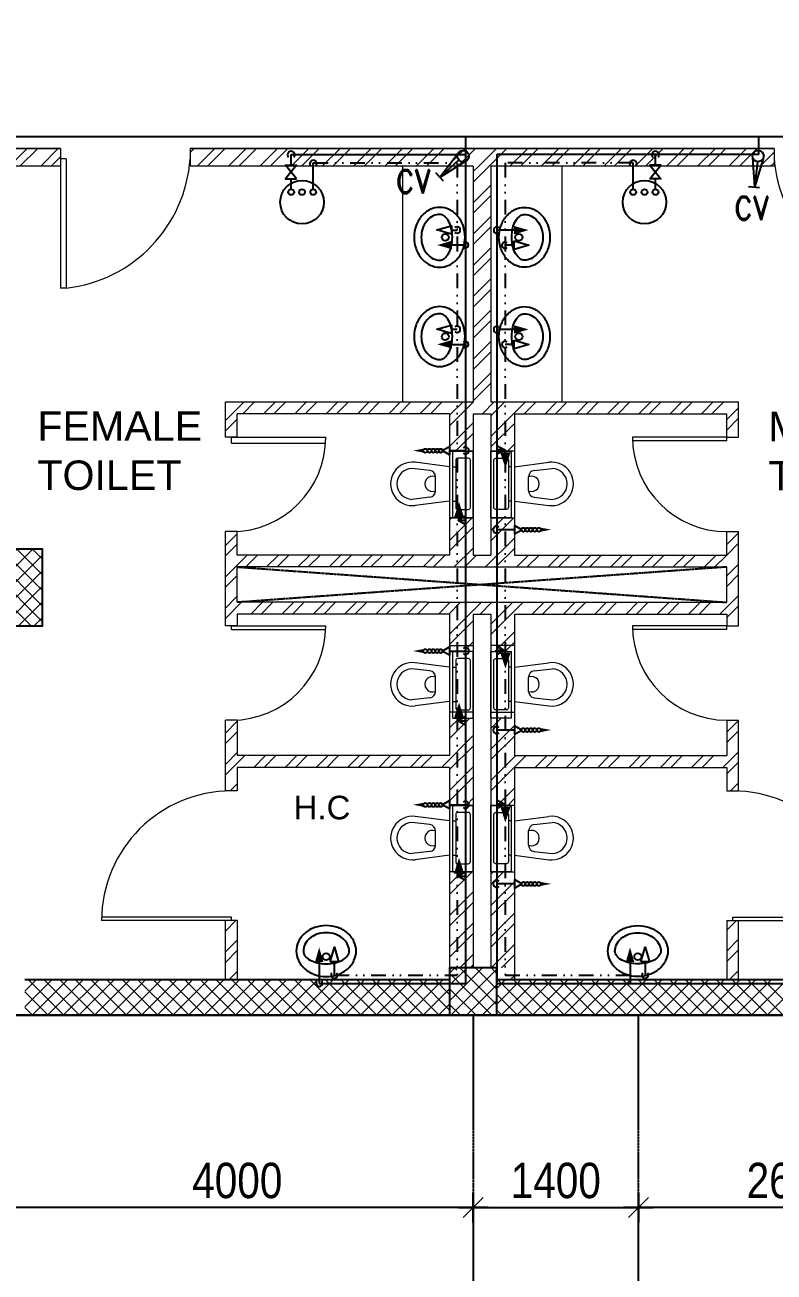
# Model space of a CAD drawing. Header units: inches. Extents: x 1217570 to 1371286, y 326920 to 480291.
# Drawn here: x 1284516 to 1290866, y 337379 to 347957 of the extents above; entities that cross this region are included whole.
import ezdxf

# ---------------------------------------------------------------- set-up
doc = ezdxf.new("R2010")
doc.units = ezdxf.units.IN
doc.header["$MEASUREMENT"] = 0
for name, pattern in [('CENTER', [50.8, 31.75, -6.35, 6.35, -6.35]), ('DIVIDE2', [0.625, 0.25, -0.125, 0, -0.125, 0, -0.125]), ('DOT2', [3.175, 0, -3.175]), ('HIDDEN', [9.525, 6.35, -3.175])]:
    doc.linetypes.add(name, pattern=pattern)
for name, color, linetype, lineweight in [('A-BLOCK', 43, 'Continuous', 13), ('A-CORD.PLUMB', 44, 'Continuous', 13), ('A-DOOR', 10, 'Continuous', 15), ('A-HATCH CONCRETE', 254, 'Continuous', 5), ('wall hatch', 252, 'Continuous', 0)]:
    doc.layers.add(name, color=color, linetype=linetype, lineweight=lineweight)
for name, color, linetype in [('Axis', 9, 'CENTER'), ('dim-axis', 15, 'Continuous'), ('FFNEW', 252, 'Continuous'), ('P-G-EQU', 1, 'Continuous'), ('P-PIPE-CWS', 80, 'Continuous'), ('P-PIPE-EQP', 6, 'Continuous'), ('P-PIPE-HWS', 40, 'DIVIDE2'), ('P-TEXT', 181, 'Continuous'), ('S-COL', 210, 'Continuous'), ('S-WALL', 1, 'Continuous'), ('SHAFT', 7, 'Continuous'), ('TAXT', 3, 'Continuous'), ('TEXT', 181, 'Continuous')]:
    doc.layers.add(name, color=color, linetype=linetype)
doc.styles.add('ARIAL', font='ARIALN.TTF')
doc.styles.add('SS', font='romand.shx', dxfattribs={"width": 0.85, "height": 200})
doc.styles.add('style1', font='arial.ttf')
doc.dimstyles.new('DIM-100', dxfattribs={"dimscale": 150, "dimtxt": 2, "dimasz": 1, "dimexe": 0.75, "dimexo": 1, "dimgap": 0.5, "dimtad": 1, "dimdec": 0, "dimzin": 11, "dimdsep": 46, "dimtxsty": 'ARIAL', "dimblk": 'R', "dimcen": 2.5, "dimdle": 1, "dimclrd": 256, "dimclre": 256, "dimclrt": 256, "dimazin": 0, "dimtfac": 1, "dimtdec": 0, "dimtix": 1, "dimtmove": 2, "dimatfit": 3, "dimldrblk": 'R', "dimtolj": 1, "dimtzin": 3, "dimlwd": -1, "dimlwe": 13, "dimarcsym": 0})
pattern_1 = [(45, (1337614.36, 312749.91), (-132.58252, 132.58252), []), (45, (1337702.74, 312749.91), (-132.58252, 132.58252), [])]

# ---------------------------------------------------------------- blocks, each defined once
blk = doc.blocks.new('R')
for p, q in [((0, -1.05), (0, 1.05)), ((-1.05, 0), (1.05, 0))]:
    blk.add_line(p, q)
at = {"color": 4, "lineweight": 13}
blk.add_line((-0.707, -0.707), (0.707, 0.707), dxfattribs=at)
blk = doc.blocks.new('*D88')
at = {"layer": 'Defpoints', "color": 0, "transparency": 16777216}
for p in [(1429494, 561274), (1428094, 561167), (1429494, 560825)]:
    blk.add_point(p, dxfattribs=at)
at = {"layer": 'dim-axis', "color": 251, "linetype": 'DOT2', "lineweight": 13, "transparency": 16777216}
for p, q in [((1429494, 561124), (1429494, 560712)), ((1428094, 561017), (1428094, 560712))]:
    blk.add_line(p, q, dxfattribs=at)
at = {"layer": 'dim-axis', "color": 251, "transparency": 16777216}
blk.add_line((1428214, 560825), (1429374, 560825), dxfattribs=at)
at = {"layer": 'dim-axis', "color": 251, "transparency": 16777216, "xscale": 120, "yscale": 120, "zscale": 120, "rotation": 180}
blk.add_blockref('R', (1428094, 560825), dxfattribs=at)
at = {"layer": 'dim-axis', "color": 251, "transparency": 16777216, "xscale": 120, "yscale": 120, "zscale": 120}
blk.add_blockref('R', (1429494, 560825), dxfattribs=at)
at = {"layer": 'dim-axis', "color": 251, "transparency": 16777216, "insert": (1428794, 561053), "char_height": 300, "attachment_point": 5, "style": 'ARIAL'}
blk.add_mtext('\\A1;1400', dxfattribs=at)
blk = doc.blocks.new('*D117')
at = {"layer": 'Defpoints', "color": 0, "transparency": 16777216}
for p in [(1429494, 561773), (1432094, 561773), (1429494, 560825)]:
    blk.add_point(p, dxfattribs=at)
at = {"layer": 'dim-axis', "color": 251, "linetype": 'DOT2', "lineweight": 13, "transparency": 16777216}
for p, q in [((1429494, 561623), (1429494, 560712)), ((1432094, 561623), (1432094, 560712))]:
    blk.add_line(p, q, dxfattribs=at)
at = {"layer": 'dim-axis', "color": 251, "transparency": 16777216}
blk.add_line((1431974, 560825), (1429614, 560825), dxfattribs=at)
at = {"layer": 'dim-axis', "color": 251, "transparency": 16777216, "xscale": 120, "yscale": 120, "zscale": 120, "rotation": 180}
blk.add_blockref('R', (1429494, 560825), dxfattribs=at)
at = {"layer": 'dim-axis', "color": 251, "transparency": 16777216, "xscale": 120, "yscale": 120, "zscale": 120}
blk.add_blockref('R', (1432094, 560825), dxfattribs=at)
at = {"layer": 'dim-axis', "color": 251, "transparency": 16777216, "insert": (1430794, 561053), "char_height": 300, "attachment_point": 5, "style": 'ARIAL'}
blk.add_mtext('\\A1;2600', dxfattribs=at)
blk = doc.blocks.new('*D118')
at = {"layer": 'Defpoints', "color": 0, "transparency": 16777216}
for p in [(1424094, 561773), (1428094, 561773), (1424094, 560825)]:
    blk.add_point(p, dxfattribs=at)
at = {"layer": 'dim-axis', "color": 251, "linetype": 'DOT2', "lineweight": 13, "transparency": 16777216}
for p, q in [((1424094, 561623), (1424094, 560712)), ((1428094, 561623), (1428094, 560712))]:
    blk.add_line(p, q, dxfattribs=at)
at = {"layer": 'dim-axis', "color": 251, "transparency": 16777216}
blk.add_line((1427974, 560825), (1424214, 560825), dxfattribs=at)
at = {"layer": 'dim-axis', "color": 251, "transparency": 16777216, "xscale": 120, "yscale": 120, "zscale": 120, "rotation": 180}
blk.add_blockref('R', (1424094, 560825), dxfattribs=at)
at = {"layer": 'dim-axis', "color": 251, "transparency": 16777216, "xscale": 120, "yscale": 120, "zscale": 120}
blk.add_blockref('R', (1428094, 560825), dxfattribs=at)
at = {"layer": 'dim-axis', "color": 251, "transparency": 16777216, "insert": (1426094, 561053), "char_height": 300, "attachment_point": 5, "style": 'ARIAL'}
blk.add_mtext('\\A1;4000', dxfattribs=at)
blk = doc.blocks.new('SDGTFHHD')
at = {"layer": 'A-HATCH CONCRETE'}
h = blk.add_hatch(dxfattribs=at)
h.set_pattern_fill('ANSI37', color=254, scale=750)
h.set_pattern_definition([(45, (1337614.36, 312749.915), (-66.29126, 66.29126), []), (135, (1337614.36, 312749.915), (-66.29126, -66.29126), [])])
h.paths.add_polyline_path([(1350657.9, 725186.9), (1350657.9, 724536.9), (1351357.9, 724536.9), (1351357.9, 725186.9)])
h = blk.add_hatch(dxfattribs=at)
h.set_pattern_fill('ANSI37', color=254, scale=750)
h.set_pattern_definition([(45, (1337553.47, 312749.915), (-66.29126, 66.29126), []), (135, (1337553.47, 312749.915), (-66.29126, -66.29126), [])])
h.paths.add_polyline_path([(1354808, 721236.9), (1355208, 721236.9), (1355208, 721636.9), (1354808, 721636.9)])
at = {"layer": 'wall hatch', "ltscale": 500}
h = blk.add_hatch(dxfattribs=at)
h.set_pattern_fill('ANSI32', color=254, scale=500)
h.set_pattern_definition(pattern_1)
h.paths.add_polyline_path([(1351008, 728436.8), (1351507.9, 728436.8), (1351507.9, 728587.8), (1350972, 728586.8), (1350757.4, 728586.8), (1350757.4, 728436.8), (1350858, 728436.8), (1350858, 725186.9), (1351008, 725183)])
h = blk.add_hatch(dxfattribs=at)
h.set_pattern_fill('ANSI32', color=254, scale=500)
h.set_pattern_definition(pattern_1)
h.paths.add_polyline_path([(1357558, 728586.9), (1352607.9, 728586.9), (1352607.9, 728436.8), (1357558, 728436.8)])
h = blk.add_hatch(dxfattribs=at)
h.set_pattern_fill('ANSI32', color=254, scale=500)
h.set_pattern_definition(pattern_1)
h.paths.add_polyline_path([(1355158, 728436.8), (1355008, 728436.8), (1355008, 726436.9), (1355158, 726436.9)])
h = blk.add_hatch(dxfattribs=at)
h.set_pattern_fill('ANSI32', color=254, scale=500)
h.set_pattern_definition([(45, (1337675.36, 312799.91), (-132.58252, 132.58252), []), (45, (1337763.74, 312799.91), (-132.58252, 132.58252), [])])
h.paths.add_polyline_path([(1357258, 726436.9), (1356468.9, 726436.9), (1356468.9, 726336.9), (1357158, 726336.9), (1357158, 726136.9), (1357258, 726136.9)])
h.paths.add_polyline_path([(1357258, 725336.9), (1357158, 725336.9), (1357158, 725136.9), (1356468.9, 725136.9), (1356468.9, 725036.9), (1357158, 725036.9), (1357158, 724736.9), (1356468.9, 724736.9), (1356468.9, 724636.9), (1357158, 724636.9), (1357158, 724536.9), (1357258, 724536.9)])
h.paths.add_polyline_path([(1357258, 722036.9), (1357208, 722036.9), (1357158, 722036.9), (1357158, 721536.9), (1357258, 721536.9)])
h.paths.add_polyline_path([(1353008, 722036.9), (1352908, 722036.9), (1352908, 721536.9), (1353008, 721536.9)])
h.paths.add_polyline_path([(1355008, 724436.9), (1355008, 724319.5), (1354808, 724319.5), (1354808, 724436.9)])
h.paths.add_polyline_path([(1355008, 723015), (1355008, 724319.5), (1355008, 723754.4), (1354808, 723754.4), (1354808, 723436.9), (1353008, 723436.9), (1353008, 723736.9), (1352908, 723736.9), (1352908, 723136.9), (1353008, 723136.9), (1353008, 723336.9), (1354808, 723336.9), (1354808, 723015)])
h.paths.add_polyline_path([(1355008, 721636.9), (1355008, 723015), (1355008, 722449.9), (1354808, 722449.9), (1354808, 721636.9)])
h.paths.add_polyline_path([(1355158, 723015), (1355158, 721636.9), (1355268.9, 721636.9), (1355268.9, 721536.9), (1355358, 721536.9), (1355358, 722449.9), (1355158, 722449.9)])
h.paths.add_polyline_path([(1355158, 724319.5), (1355158, 723015), (1355358, 723015), (1355358, 723336.9), (1357158, 723336.9), (1357158, 723136.9), (1357258, 723136.9), (1357258, 723736.9), (1357158, 723736.9), (1357158, 723436.9), (1355358, 723436.9), (1355358, 723754.4), (1355158, 723754.4)])
h.paths.add_polyline_path([(1355158, 724436.9), (1355158, 724319.5), (1355358, 724319.5), (1355358, 724436.9)])
h.paths.add_polyline_path([(1355158, 724636.9), (1355158, 724436.9), (1355358, 724436.9), (1355358, 724636.9), (1356468.9, 724636.9), (1356468.9, 724736.9), (1355068.9, 724736.9), (1355068.9, 724636.9)])
h.paths.add_polyline_path([(1355158, 726336.9), (1355158, 726019.5), (1355358, 726019.5), (1355358, 726336.9), (1356468.9, 726336.9), (1356468.9, 726436.9), (1355068.9, 726436.9), (1355068.9, 726336.9)])
h.paths.add_polyline_path([(1355158, 725454.4), (1355158, 725136.9), (1355068.9, 725136.9), (1355068.9, 725036.9), (1356468.9, 725036.9), (1356468.9, 725136.9), (1355358, 725136.9), (1355358, 725454.4), (1355158, 725454.4)])
h.paths.add_polyline_path([(1355008, 726019.5), (1355008, 726336.9), (1355068.9, 726336.9), (1355068.9, 726436.9), (1352908, 726436.9), (1352908, 726136.9), (1353008, 726136.9), (1353008, 726336.9), (1354808, 726336.9), (1354808, 726019.5)])
h.paths.add_polyline_path([(1355008, 725136.9), (1355008, 725454.4), (1354808, 725454.4), (1354808, 725136.9), (1353008, 725136.9), (1353008, 725336.9), (1352908, 725336.9), (1352908, 724536.9), (1353008, 724536.9), (1353008, 724636.9), (1354808, 724636.9), (1354808, 724436.9), (1355008, 724436.9), (1355008, 724636.9), (1355068.9, 724636.9), (1355068.9, 724736.9), (1353008, 724736.9), (1353008, 725036.9), (1355068.9, 725036.9), (1355068.9, 725136.9)])
for points in [[(1354723.4, 727579.1, 0.113803), (1354804.2, 727597.8, 0.1035709), (1354876.1, 727653.5, 0.0917687), (1354922.5, 727734.1, 0.0848712), (1354939.4, 727833.1, 0.0848712), (1354922.5, 727932.1, 0.0917687), (1354876.1, 728012.7, 0.1035709), (1354804.2, 728068.5, 0.113803), (1354723.4, 728087.1, 0.113803), (1354642.5, 728068.5, 0.1035709), (1354570.6, 728012.7, 0.0917687), (1354524.3, 727932.1, 0.0848712), (1354507.4, 727833.1, 0.0848712), (1354524.3, 727734.1, 0.0917687), (1354570.6, 727653.5, 0.1035709), (1354642.5, 727597.8, 0.113803)], [(1355442.6, 727579.1, -0.113803), (1355361.7, 727597.8, -0.1035709), (1355289.9, 727653.5, -0.0917687), (1355243.5, 727734.1, -0.0848712), (1355226.6, 727833.1, -0.0848712), (1355243.5, 727932.1, -0.0917687), (1355289.9, 728012.7, -0.1035709), (1355361.7, 728068.5, -0.113803), (1355442.6, 728087.1, -0.113803), (1355523.5, 728068.5, -0.1035709), (1355595.3, 728012.7, -0.0917687), (1355641.7, 727932.1, -0.0848712), (1355658.6, 727833.1, -0.0848712), (1355641.7, 727734.1, -0.0917687), (1355595.3, 727653.5, -0.1035709), (1355523.5, 727597.8, -0.113803)], [(1354723.4, 726736.9, 0.113803), (1354804.2, 726755.6, 0.1035709), (1354876.1, 726811.3, 0.0917687), (1354922.5, 726891.9, 0.0848712), (1354939.4, 726990.9, 0.0848712), (1354922.5, 727089.9, 0.0917687), (1354876.1, 727170.5, 0.1035709), (1354804.2, 727226.3, 0.113803), (1354723.4, 727244.9, 0.113803), (1354642.5, 727226.3, 0.1035709), (1354570.6, 727170.5, 0.0917687), (1354524.3, 727089.9, 0.0848712), (1354507.4, 726990.9, 0.0848712), (1354524.3, 726891.9, 0.0917687), (1354570.6, 726811.3, 0.1035709), (1354642.5, 726755.6, 0.113803)], [(1355442.6, 726736.9, -0.113803), (1355361.7, 726755.6, -0.1035709), (1355289.9, 726811.3, -0.0917687), (1355243.5, 726891.9, -0.0848712), (1355226.6, 726990.9, -0.0848712), (1355243.5, 727089.9, -0.0917687), (1355289.9, 727170.5, -0.1035709), (1355361.7, 727226.3, -0.113803), (1355442.6, 727244.9, -0.113803), (1355523.5, 727226.3, -0.1035709), (1355595.3, 727170.5, -0.0917687), (1355641.7, 727089.9, -0.0848712), (1355658.6, 726990.9, -0.0848712), (1355641.7, 726891.9, -0.0917687), (1355595.3, 726811.3, -0.1035709), (1355523.5, 726755.6, -0.113803)], [(1353508, 721778.9, 0.113803), (1353526.6, 721698.1, 0.1035709), (1353582.4, 721626.2, 0.0917687), (1353663, 721579.9, 0.0848712), (1353762, 721562.9, 0.0848712), (1353861, 721579.9, 0.0917687), (1353941.6, 721626.2, 0.1035709), (1353997.3, 721698.1, 0.113803), (1354016, 721778.9, 0.113803), (1353997.3, 721859.8, 0.1035709), (1353941.6, 721931.7, 0.0917687), (1353861, 721978, 0.0848712), (1353762, 721994.9, 0.0848712), (1353663, 721978, 0.0917687), (1353582.4, 721931.7, 0.1035709), (1353526.6, 721859.8, 0.113803)], [(1356658, 721778.9, -0.113803), (1356639.3, 721698.1, -0.1035709), (1356583.6, 721626.2, -0.0917687), (1356503, 721579.9, -0.0848712), (1356404, 721562.9, -0.0848712), (1356305, 721579.9, -0.0917687), (1356224.4, 721626.2, -0.1035709), (1356168.6, 721698.1, -0.113803), (1356150, 721778.9, -0.113803), (1356168.6, 721859.8, -0.1035709), (1356224.4, 721931.7, -0.0917687), (1356305, 721978, -0.0848712), (1356404, 721994.9, -0.0848712), (1356503, 721978, -0.0917687), (1356583.6, 721931.7, -0.1035709), (1356639.3, 721859.8, -0.113803)]]:
    blk.add_lwpolyline(points, format="xyb", close=True)
for points in [[(1354723.4, 728027.1, 0.113803), (1354668.8, 728014.5, 0.1035709), (1354616.3, 727973.9, 0.0917687), (1354580.9, 727912.2, 0.0848712), (1354567.4, 727833.1, 0.0848712), (1354580.9, 727754.1, 0.0917687), (1354616.3, 727692.4, 0.1035709), (1354668.8, 727651.7, 0.113803), (1354723.4, 727639.1, 0.113803)], [(1354723.4, 727639.1, 0.161298), (1354760.8, 727651.5, 0.1061815), (1354799.7, 727696, 0.0704517), (1354822.5, 727755.1, 0.0567186), (1354831.4, 727833.1, 0.0567186), (1354822.5, 727911.2, 0.0704517), (1354799.7, 727970.3, 0.1061815), (1354760.8, 728014.7, 0.161298), (1354723.4, 728027.1, 0.161298)], [(1355442.6, 727639.1, -0.161298), (1355405.2, 727651.5, -0.1061815), (1355366.2, 727696, -0.0704517), (1355343.5, 727755.1, -0.0567186), (1355334.6, 727833.1, -0.0567186), (1355343.5, 727911.2, -0.0704517), (1355366.2, 727970.3, -0.1061815), (1355405.2, 728014.7, -0.161298), (1355442.6, 728027.1, -0.161298)], [(1355442.6, 728027.1, -0.113803), (1355497.2, 728014.5, -0.1035709), (1355549.6, 727973.9, -0.0917687), (1355585.1, 727912.2, -0.0848712), (1355598.6, 727833.1, -0.0848712), (1355585.1, 727754.1, -0.0917687), (1355549.6, 727692.4, -0.1035709), (1355497.2, 727651.7, -0.113803), (1355442.6, 727639.1, -0.113803)], [(1354723.4, 727184.9, 0.113803), (1354668.8, 727172.3, 0.1035709), (1354616.3, 727131.7, 0.0917687), (1354580.9, 727070, 0.0848712), (1354567.4, 726990.9, 0.0848712), (1354580.9, 726911.9, 0.0917687), (1354616.3, 726850.2, 0.1035709), (1354668.8, 726809.5, 0.113803), (1354723.4, 726796.9, 0.113803)], [(1354723.4, 726796.9, 0.161298), (1354760.8, 726809.3, 0.1061815), (1354799.7, 726853.8, 0.0704517), (1354822.5, 726912.9, 0.0567186), (1354831.4, 726990.9, 0.0567186), (1354822.5, 727069, 0.0704517), (1354799.7, 727128.1, 0.1061815), (1354760.8, 727172.5, 0.161298), (1354723.4, 727184.9, 0.161298)], [(1355442.6, 726796.9, -0.161298), (1355405.2, 726809.3, -0.1061815), (1355366.2, 726853.8, -0.0704517), (1355343.5, 726912.9, -0.0567186), (1355334.6, 726990.9, -0.0567186), (1355343.5, 727069, -0.0704517), (1355366.2, 727128.1, -0.1061815), (1355405.2, 727172.5, -0.161298), (1355442.6, 727184.9, -0.161298)], [(1355442.6, 727184.9, -0.113803), (1355497.2, 727172.3, -0.1035709), (1355549.6, 727131.7, -0.0917687), (1355585.1, 727070, -0.0848712), (1355598.6, 726990.9, -0.0848712), (1355585.1, 726911.9, -0.0917687), (1355549.6, 726850.2, -0.1035709), (1355497.2, 726809.5, -0.113803), (1355442.6, 726796.9, -0.113803)], [(1353956, 721778.9, 0.113803), (1353943.4, 721833.5, 0.1035709), (1353902.7, 721886, 0.0917687), (1353841, 721921.4, 0.0848712), (1353762, 721934.9, 0.0848712), (1353682.9, 721921.4, 0.0917687), (1353621.3, 721886, 0.1035709), (1353580.6, 721833.5, 0.113803), (1353568, 721778.9, 0.113803)], [(1356210, 721778.9, -0.113803), (1356222.6, 721833.5, -0.1035709), (1356263.3, 721886, -0.0917687), (1356324.9, 721921.4, -0.0848712), (1356404, 721934.9, -0.0848712), (1356483, 721921.4, -0.0917687), (1356544.7, 721886, -0.1035709), (1356585.4, 721833.5, -0.113803), (1356598, 721778.9, -0.113803)], [(1353568, 721778.9, 0.161298), (1353580.4, 721741.5, 0.1061815), (1353624.8, 721702.6, 0.0704517), (1353683.9, 721679.8, 0.0567186), (1353762, 721670.9, 0.0567186), (1353840, 721679.8, 0.0704517), (1353899.2, 721702.6, 0.1061815), (1353943.6, 721741.5, 0.161298), (1353956, 721778.9, 0.161298)], [(1356598, 721778.9, -0.161298), (1356585.6, 721741.5, -0.1061815), (1356541.2, 721702.6, -0.0704517), (1356482, 721679.8, -0.0567186), (1356404, 721670.9, -0.0567186), (1356325.9, 721679.8, -0.0704517), (1356266.8, 721702.6, -0.1061815), (1356222.4, 721741.5, -0.161298), (1356210, 721778.9, -0.161298)]]:
    blk.add_lwpolyline(points, format="xyb")
for centre in [(1354771.1, 727833.1), (1355394.9, 727833.1), (1354771.1, 726990.9), (1355394.9, 726990.9), (1353762, 721731.2), (1356404, 721731.2)]:
    blk.add_circle(centre, 30)
at = {"layer": 'A-BLOCK', "color": 254, "ltscale": 100}
for p, q in [((1350757.4, 728586.8), (1351507.9, 728586.8)), ((1351507.9, 728586.8), (1350972, 728586.8)), ((1351507.9, 728586.8), (1351507.9, 728436.8)), ((1357558, 728586.8), (1352607.9, 728586.8)), ((1352607.9, 728586.8), (1352607.9, 728436.8)), ((1352607.9, 728586.8), (1357558, 728586.8)), ((1357558, 728586.8), (1357558, 728436.8)), ((1351507.9, 728436.8), (1351008, 728436.8)), ((1355008, 728436.8), (1352607.9, 728436.8)), ((1355008, 728436.8), (1355008, 726436.9)), ((1355158, 728436.8), (1355158, 726436.9)), ((1357558, 728436.8), (1355158, 728436.8)), ((1352908, 726136.9), (1352908, 726436.9)), ((1352908, 726436.9), (1355008, 726436.9)), ((1355158, 726436.9), (1357258, 726436.9)), ((1357258, 726136.9), (1357258, 726436.9)), ((1354808, 726336.9), (1353008, 726336.9)), ((1353008, 726136.9), (1353008, 726336.9)), ((1354808, 726336.9), (1354808, 725136.9)), ((1355008, 726336.9), (1355008, 725136.9)), ((1355008, 726336.9), (1355158, 726336.9)), ((1355158, 726336.9), (1355158, 725136.9)), ((1355358, 726336.9), (1355358, 725136.9)), ((1355358, 726336.9), (1357158, 726336.9)), ((1357158, 726136.9), (1357158, 726336.9)), ((1353008, 726136.9), (1352908, 726136.9)), ((1357158, 726136.9), (1357258, 726136.9)), ((1355008, 726019.5), (1354834.1, 726019.5, 0)), ((1354834.1, 725454.4, 0), (1354834.1, 726019.5, 0)), ((1355008, 725454.4), (1355008, 726019.5)), ((1355158, 726019.5), (1355331.9, 726019.5, 0)), ((1355158, 725454.4), (1355158, 726019.5)), ((1355331.9, 725454.4, 0), (1355331.9, 726019.5, 0)), ((1354641.1, 725855.9, 0), (1354488.9, 725873.1, 0)), ((1354808, 725887.3, 0), (1354516.5, 725925.1, 0)), ((1354834.1, 725887.3, 0), (1354859.7, 725887.3, 0)), ((1355331.9, 725887.3, 0), (1355306.2, 725887.3, 0)), ((1355357.9, 725887.3, 0), (1355649.5, 725925.1, 0)), ((1355524.9, 725855.9, 0), (1355677.1, 725873.1, 0)), ((1354688.5, 725681.6, 0), (1354688.5, 725802, 0)), ((1355477.5, 725681.6, 0), (1355477.5, 725802, 0)), ((1354641.1, 725627.7, 0), (1354488.9, 725610.5, 0)), ((1354808, 725596.3, 0), (1354516.5, 725558.5, 0)), ((1354834.1, 725596.3, 0), (1354859.7, 725596.3, 0)), ((1355331.9, 725596.3, 0), (1355306.2, 725596.3, 0)), ((1355357.9, 725596.3, 0), (1355649.5, 725558.5, 0)), ((1355524.9, 725627.7, 0), (1355677.1, 725610.5, 0)), ((1354834.1, 725454.4, 0), (1355008, 725454.4)), ((1355331.9, 725454.4, 0), (1355158, 725454.4)), ((1352908, 724536.9), (1352908, 725336.9)), ((1353008, 725336.9), (1352908, 725336.9)), ((1353008, 725136.9), (1353008, 725336.9)), ((1357158, 725136.9), (1357158, 725336.9)), ((1357158, 725336.9), (1357258, 725336.9)), ((1357258, 724536.9), (1357258, 725336.9)), ((1354808, 725136.9), (1353008, 725136.9)), ((1355008, 725136.9), (1355158, 725136.9)), ((1355358, 725136.9), (1357158, 725136.9)), ((1353008, 724736.9), (1353008, 725036.9)), ((1354618.2, 725036.9), (1353008, 725036.9)), ((1354618.2, 725036.9), (1357158, 725036.9)), ((1357158, 724736.9), (1357158, 725036.9)), ((1354618.2, 724736.9), (1353008, 724736.9)), ((1354618.2, 724736.9), (1357158, 724736.9)), ((1354808, 724636.9), (1353008, 724636.9)), ((1353008, 724636.9), (1353008, 724536.9)), ((1354808, 724636.9), (1354808, 723436.9)), ((1355008, 724636.9), (1355008, 721636.9)), ((1355008, 724636.9), (1355158, 724636.9)), ((1355158, 724636.9), (1355158, 721636.9)), ((1355358, 724636.9), (1355358, 723436.9)), ((1355358, 724636.9), (1357158, 724636.9)), ((1357158, 724636.9), (1357158, 724536.9)), ((1353008, 724536.9), (1352908, 724536.9)), ((1357158, 724536.9), (1357258, 724536.9)), ((1355008, 724319.5), (1354834.1, 724319.5, 0)), ((1354834.1, 723754.4, 0), (1354834.1, 724319.5, 0)), ((1355008, 723754.4), (1355008, 724319.5)), ((1355158, 724319.5), (1355331.9, 724319.5, 0)), ((1355158, 723754.4), (1355158, 724319.5)), ((1355331.9, 723754.4, 0), (1355331.9, 724319.5, 0)), ((1354808, 724187.3, 0), (1354516.5, 724225.1, 0)), ((1354834.1, 724187.3, 0), (1354859.7, 724187.3, 0)), ((1355331.9, 724187.3, 0), (1355306.2, 724187.3, 0)), ((1355357.9, 724187.3, 0), (1355649.5, 724225.1, 0)), ((1354641.1, 724155.9, 0), (1354488.9, 724173.1, 0)), ((1354688.5, 723981.6, 0), (1354688.5, 724102, 0)), ((1355477.5, 723981.6, 0), (1355477.5, 724102, 0)), ((1355524.9, 724155.9, 0), (1355677.1, 724173.1, 0)), ((1354641.1, 723927.7, 0), (1354488.9, 723910.5, 0)), ((1354808, 723896.3, 0), (1354516.5, 723858.5, 0)), ((1354834.1, 723896.3, 0), (1354859.7, 723896.3, 0)), ((1355331.9, 723896.3, 0), (1355306.2, 723896.3, 0)), ((1355357.9, 723896.3, 0), (1355649.5, 723858.5, 0)), ((1355524.9, 723927.7, 0), (1355677.1, 723910.5, 0)), ((1354834.1, 723754.4, 0), (1355008, 723754.4)), ((1355331.9, 723754.4, 0), (1355158, 723754.4)), ((1352908, 723136.9), (1352908, 723736.9)), ((1353008, 723736.9), (1352908, 723736.9)), ((1353008, 723736.9), (1353008, 723436.9)), ((1357158, 723736.9), (1357158, 723436.9)), ((1357158, 723736.9), (1357258, 723736.9)), ((1357258, 723136.9), (1357258, 723736.9)), ((1354808, 723436.9), (1353008, 723436.9)), ((1355358, 723436.9), (1357158, 723436.9)), ((1354808, 723336.9), (1353008, 723336.9)), ((1353008, 723336.9), (1353008, 723136.9)), ((1354808, 723336.9), (1354808, 721536.9)), ((1355358, 723336.9), (1355358, 721536.9)), ((1355358, 723336.9), (1357158, 723336.9)), ((1357158, 723336.9), (1357158, 723136.9)), ((1353008, 723136.9), (1352908, 723136.9)), ((1357158, 723136.9), (1357258, 723136.9)), ((1355008, 723015), (1354834.1, 723015, 0)), ((1354834.1, 722449.9, 0), (1354834.1, 723015, 0)), ((1355008, 722449.9), (1355008, 723015)), ((1355158, 723015), (1355331.9, 723015, 0)), ((1355158, 722449.9), (1355158, 723015)), ((1355331.9, 722449.9, 0), (1355331.9, 723015, 0)), ((1354808, 722882.9, 0), (1354516.5, 722920.6, 0)), ((1355357.9, 722882.9, 0), (1355649.5, 722920.6, 0)), ((1354641.1, 722851.4, 0), (1354488.9, 722868.6, 0)), ((1354834.1, 722882.9, 0), (1354859.7, 722882.9, 0)), ((1355331.9, 722882.9, 0), (1355306.2, 722882.9, 0)), ((1355524.9, 722851.4, 0), (1355677.1, 722868.6, 0)), ((1354688.5, 722677.2, 0), (1354688.5, 722797.5, 0)), ((1355477.5, 722677.2, 0), (1355477.5, 722797.5, 0)), ((1354641.1, 722623.2, 0), (1354488.9, 722606, 0)), ((1354808, 722591.8, 0), (1354516.5, 722554, 0)), ((1354834.1, 722591.8, 0), (1354859.7, 722591.8, 0)), ((1355331.9, 722591.8, 0), (1355306.2, 722591.8, 0)), ((1355357.9, 722591.8, 0), (1355649.5, 722554, 0)), ((1355524.9, 722623.2, 0), (1355677.1, 722606, 0)), ((1354834.1, 722449.9, 0), (1355008, 722449.9)), ((1355331.9, 722449.9, 0), (1355158, 722449.9)), ((1352908, 721536.9), (1352908, 722036.9)), ((1353008, 722036.9), (1352908, 722036.9)), ((1353008, 722036.9), (1353008, 721536.9)), ((1357158, 722036.9), (1357158, 721536.9)), ((1357158, 722036.9), (1357258, 722036.9)), ((1357258, 721536.9), (1357258, 722036.9))]:
    blk.add_line(p, q, dxfattribs=at)
for points in [[(1354808, 726019.5), (1355008, 726019.5), (1355008, 725454.4), (1354808, 725454.4)], [(1355358, 726019.5), (1355158, 726019.5), (1355158, 725454.4), (1355358, 725454.4)], [(1354808, 724369.5), (1355008, 724369.5), (1355008, 723804.4), (1354808, 723804.4)], [(1355358, 724369.5), (1355158, 724369.5), (1355158, 723804.4), (1355358, 723804.4)], [(1354808, 723015), (1355008, 723015), (1355008, 722449.9), (1354808, 722449.9)], [(1355358, 723015), (1355158, 723015), (1355158, 722449.9), (1355358, 722449.9)]]:
    blk.add_lwpolyline(points, dxfattribs=at)
at = {"layer": 'A-BLOCK', "color": 254, "ltscale": 100, "elevation": 0}
for points in [[(1354966.6, 725959.2), (1354877.1, 725959.2, 0.4142136), (1354859.7, 725941.8), (1354859.7, 725541.8, 0.4142136), (1354877.1, 725524.4), (1354966.6, 725524.4, 0.4142136), (1354984, 725541.8), (1354984, 725941.8, 0.4142136)], [(1355199.4, 725959.2), (1355288.9, 725959.2, -0.4142136), (1355306.2, 725941.8), (1355306.2, 725541.8, -0.4142136), (1355288.9, 725524.4), (1355199.4, 725524.4, -0.4142136), (1355182, 725541.8), (1355182, 725941.8, -0.4142136)], [(1354966.6, 724259.2), (1354877.1, 724259.2, 0.4142136), (1354859.7, 724241.8), (1354859.7, 723841.8, 0.4142136), (1354877.1, 723824.4), (1354966.6, 723824.4, 0.4142136), (1354984, 723841.8), (1354984, 724241.8, 0.4142136)], [(1355199.4, 724259.2), (1355288.9, 724259.2, -0.4142136), (1355306.2, 724241.8), (1355306.2, 723841.8, -0.4142136), (1355288.9, 723824.4), (1355199.4, 723824.4, -0.4142136), (1355182, 723841.8), (1355182, 724241.8, -0.4142136)], [(1354966.6, 722954.7), (1354877.1, 722954.7, 0.4142136), (1354859.7, 722937.3), (1354859.7, 722537.3, 0.4142136), (1354877.1, 722519.9), (1354966.6, 722519.9, 0.4142136), (1354984, 722537.3), (1354984, 722937.3, 0.4142136)], [(1355199.4, 722954.7), (1355288.9, 722954.7, -0.4142136), (1355306.2, 722937.3), (1355306.2, 722537.3, -0.4142136), (1355288.9, 722519.9), (1355199.4, 722519.9, -0.4142136), (1355182, 722537.3), (1355182, 722937.3, -0.4142136)]]:
    blk.add_lwpolyline(points, format="xyb", close=True, dxfattribs=at)
at = {"layer": 'A-BLOCK', "color": 254, "ltscale": 100}
for centre, radius, start, end in [((1354492.8, 725741.8, 0), 184.8, 82.62449, 277.37424), ((1354492.8, 725741.8, 0), 131.4, 91.68483, 179.99937), ((1355673.2, 725741.8, 0), 184.8, 262.62576, 97.37551), ((1355673.2, 725741.8, 0), 131.4, 0.00063, 88.31517), ((1354663, 725741.8, 0), 65.3, 67.06812, 292.93061), ((1354634.1, 725802, 0), 54.4, 359.99937, 82.62449), ((1355531.9, 725802, 0), 54.4, 97.37551, 180.00063), ((1355503, 725741.8, 0), 65.3, 247.06939, 112.93188), ((1354492.8, 725741.8, 0), 131.4, 179.99937, 268.31391), ((1354634.1, 725681.6, 0), 54.4, 277.37424, 359.99937), ((1355531.9, 725681.6, 0), 54.4, 180.00063, 262.62576), ((1355673.2, 725741.8, 0), 131.4, 271.68609, 0.00063), ((1354492.8, 724041.8, 0), 184.8, 82.62449, 277.37424), ((1355673.2, 724041.8, 0), 184.8, 262.62576, 97.37551), ((1354492.8, 724041.8, 0), 131.4, 91.68483, 179.99937), ((1354663, 724041.8, 0), 65.3, 67.06812, 292.93061), ((1354634.1, 724102, 0), 54.4, 359.99937, 82.62449), ((1355531.9, 724102, 0), 54.4, 97.37551, 180.00063), ((1355503, 724041.8, 0), 65.3, 247.06939, 112.93188), ((1355673.2, 724041.8, 0), 131.4, 0.00063, 88.31517), ((1354492.8, 724041.8, 0), 131.4, 179.99937, 268.31391), ((1354634.1, 723981.6, 0), 54.4, 277.37424, 359.99937), ((1355531.9, 723981.6, 0), 54.4, 180.00063, 262.62576), ((1355673.2, 724041.8, 0), 131.4, 271.68609, 0.00063), ((1354492.8, 722737.3, 0), 184.8, 82.62449, 277.37424), ((1355673.2, 722737.3, 0), 184.8, 262.62576, 97.37551), ((1354492.8, 722737.3, 0), 131.4, 91.68483, 179.99937), ((1354663, 722737.3, 0), 65.3, 67.06812, 292.93061), ((1354634.1, 722797.5, 0), 54.4, 359.99937, 82.62449), ((1355531.9, 722797.5, 0), 54.4, 97.37551, 180.00063), ((1355503, 722737.3, 0), 65.3, 247.06939, 112.93188), ((1355673.2, 722737.3, 0), 131.4, 0.00063, 88.31517), ((1354492.8, 722737.3, 0), 131.4, 179.99937, 268.31391), ((1355673.2, 722737.3, 0), 131.4, 271.68609, 0.00063), ((1354634.1, 722677.2, 0), 54.4, 277.37424, 359.99937), ((1355531.9, 722677.2, 0), 54.4, 180.00063, 262.62576)]:
    blk.add_arc(centre, radius, start, end, dxfattribs=at)
at = {"layer": 'A-CORD.PLUMB', "color": 254}
for p, q in [((1354408, 728438.8), (1354408, 726436.9)), ((1355758, 728438.8), (1355758, 726436.9))]:
    blk.add_line(p, q, dxfattribs=at)
at = {"layer": 'A-DOOR', "color": 254}
for p, q in [((1351507.9, 728499.7), (1351507.9, 727401.7)), ((1351557.9, 728499.7), (1351507.9, 728499.7)), ((1351557.9, 728499.7), (1351557.9, 727401.7)), ((1351557.9, 727401.7), (1351507.9, 727401.7)), ((1352958, 726136.9), (1353758, 726136.9)), ((1352958, 726086.9), (1352958, 726136.9)), ((1352958, 726086.9), (1353758, 726086.9)), ((1357158, 726136.9), (1356358, 726136.9)), ((1357158, 726106.9), (1356358, 726106.9)), ((1357158, 726106.9), (1357158, 726136.9)), ((1352958, 724536.9), (1353758, 724536.9)), ((1352958, 724506.9), (1352958, 724536.9)), ((1352958, 724506.9), (1353758, 724506.9)), ((1357158, 724536.9), (1356358, 724536.9)), ((1357158, 724506.9), (1356358, 724506.9)), ((1357158, 724506.9), (1357158, 724536.9)), ((1352958, 722066.7), (1351858, 722066.7)), ((1352957.8, 722036.9), (1352957.8, 722066.7)), ((1357208, 722066.7), (1358308, 722066.7)), ((1357208.1, 722036.9), (1357208.1, 722066.7)), ((1352958, 722036.9), (1351858, 722036.9)), ((1357208, 722036.9), (1358308, 722036.9))]:
    blk.add_line(p, q, dxfattribs=at)
for centre, radius, start, end in [((1358740.8, 728591.9), 1185.5, 183.87307, 263.56666), ((1351425, 728579.8), 1185.5, 276.43334, 356.12693), ((1352958, 726136.9), 800, 270, 0), ((1357158, 726136.9), 800, 180, 270), ((1352958, 724536.9), 800, 270, 0), ((1357158, 724536.9), 800, 180, 270), ((1352958, 722036.9), 1100, 90, 180), ((1357208, 722036.9), 1100, 0, 90)]:
    blk.add_arc(centre, radius, start, end, dxfattribs=at)
at = {"layer": 'A-HATCH CONCRETE', "color": 254, "linetype": 'Continuous'}
for p, q in [((1354808, 721592.3), (1354852.6, 721636.9)), ((1354868.9, 721615.6), (1354847.6, 721636.9)), ((1354980.1, 721636.9), (1354980.1, 721637)), ((1354985.2, 721636.9), (1354985.2, 721637)), ((1355112.7, 721636.9), (1355112.7, 721637)), ((1355117.8, 721636.9), (1355117.8, 721637)), ((1351207.9, 721439.3), (1351305.5, 721536.9)), ((1351207.9, 721306.8), (1351438, 721536.9)), ((1351535.3, 721236.9), (1351235.3, 721536.9)), ((1351270.6, 721236.9), (1351570.6, 721536.9)), ((1351667.8, 721236.9), (1351367.8, 721536.9)), ((1351403.2, 721236.9), (1351703.2, 721536.9)), ((1351800.4, 721236.9), (1351500.4, 721536.9)), ((1351535.8, 721236.9), (1351835.8, 721536.9)), ((1351933, 721236.9), (1351633, 721536.9)), ((1351668.4, 721236.9), (1351968.4, 721536.9)), ((1352065.6, 721236.9), (1351765.6, 721536.9)), ((1351801, 721236.9), (1352101, 721536.9)), ((1352198.2, 721236.9), (1351898.2, 721536.9)), ((1351933.5, 721236.9), (1352233.5, 721536.9)), ((1352330.7, 721236.9), (1352030.7, 721536.9)), ((1352066.1, 721236.9), (1352366.1, 721536.9)), ((1352463.3, 721236.9), (1352163.3, 721536.9)), ((1352198.7, 721236.9), (1352498.7, 721536.9)), ((1352595.9, 721236.9), (1352295.9, 721536.9)), ((1352331.3, 721236.9), (1352631.3, 721536.9)), ((1352728.5, 721236.9), (1352428.5, 721536.9)), ((1352463.9, 721236.9), (1352763.9, 721536.9)), ((1352861.1, 721236.9), (1352561.1, 721536.9)), ((1352596.5, 721236.9), (1352896.5, 721536.9)), ((1352993.7, 721236.9), (1352693.7, 721536.9)), ((1352729, 721236.9), (1353029, 721536.9)), ((1353126.2, 721236.9), (1352826.2, 721536.9)), ((1352861.6, 721236.9), (1353161.6, 721536.9)), ((1353258.8, 721236.9), (1352958.8, 721536.9)), ((1352994.2, 721236.9), (1353294.2, 721536.9)), ((1353391.4, 721236.9), (1353091.4, 721536.9)), ((1353126.8, 721236.9), (1353426.8, 721536.9)), ((1353524, 721236.9), (1353224, 721536.9)), ((1353259.4, 721236.9), (1353559.4, 721536.9)), ((1353656.6, 721236.9), (1353356.6, 721536.9)), ((1353391.9, 721236.9), (1353691.9, 721536.9)), ((1353789.2, 721236.9), (1353489.2, 721536.9)), ((1353524.5, 721236.9), (1353824.5, 721536.9)), ((1353921.7, 721236.9), (1353621.7, 721536.9)), ((1353657.1, 721236.9), (1353957.1, 721536.9)), ((1354054.3, 721236.9), (1353754.3, 721536.9)), ((1353789.7, 721236.9), (1354089.7, 721536.9)), ((1354186.9, 721236.9), (1353886.9, 721536.9)), ((1353922.3, 721236.9), (1354222.3, 721536.9)), ((1354319.5, 721236.9), (1354019.5, 721536.9)), ((1354054.9, 721236.9), (1354354.9, 721536.9)), ((1354452.1, 721236.9), (1354152.1, 721536.9)), ((1354187.4, 721236.9), (1354487.4, 721536.9)), ((1354584.6, 721236.9), (1354284.6, 721536.9)), ((1354320, 721236.9), (1354620, 721536.9)), ((1354717.2, 721236.9), (1354417.2, 721536.9)), ((1354452.6, 721236.9), (1354752.6, 721536.9)), ((1354808, 721278.8), (1354549.8, 721536.9)), ((1354808, 721411.3), (1354682.4, 721536.9)), ((1354815, 721536.9), (1354808, 721543.9)), ((1355208, 721462), (1355282.9, 721536.9)), ((1355208, 721329.4), (1355415.5, 721536.9)), ((1355512.7, 721236.9), (1355212.7, 721536.9)), ((1355248.1, 721236.9), (1355548.1, 721536.9)), ((1355645.3, 721236.9), (1355345.3, 721536.9)), ((1355380.7, 721236.9), (1355680.7, 721536.9)), ((1355777.9, 721236.9), (1355477.9, 721536.9)), ((1355513.3, 721236.9), (1355813.3, 721536.9)), ((1355910.5, 721236.9), (1355610.5, 721536.9)), ((1355645.8, 721236.9), (1355945.8, 721536.9)), ((1356043.1, 721236.9), (1355743.1, 721536.9)), ((1355778.4, 721236.9), (1356078.4, 721536.9)), ((1356175.6, 721236.9), (1355875.6, 721536.9)), ((1355911, 721236.9), (1356211, 721536.9)), ((1356308.2, 721236.9), (1356008.2, 721536.9)), ((1356043.6, 721236.9), (1356343.6, 721536.9)), ((1356440.8, 721236.9), (1356140.8, 721536.9)), ((1356176.2, 721236.9), (1356476.2, 721536.9)), ((1356573.4, 721236.9), (1356273.4, 721536.9)), ((1356308.8, 721236.9), (1356608.8, 721536.9)), ((1356706, 721236.9), (1356406, 721536.9)), ((1356441.3, 721236.9), (1356741.3, 721536.9)), ((1356838.6, 721236.9), (1356538.6, 721536.9)), ((1356573.9, 721236.9), (1356873.9, 721536.9)), ((1356971.1, 721236.9), (1356671.1, 721536.9)), ((1356706.5, 721236.9), (1357006.5, 721536.9)), ((1357103.7, 721236.9), (1356803.7, 721536.9)), ((1356839.1, 721236.9), (1357139.1, 721536.9)), ((1357236.3, 721236.9), (1356936.3, 721536.9)), ((1356971.7, 721236.9), (1357271.7, 721536.9)), ((1357368.9, 721236.9), (1357068.9, 721536.9)), ((1357104.3, 721236.9), (1357404.3, 721536.9)), ((1357501.5, 721236.9), (1357201.5, 721536.9)), ((1357236.8, 721236.9), (1357536.8, 721536.9)), ((1357634, 721236.9), (1357334, 721536.9)), ((1357369.4, 721236.9), (1357669.4, 721536.9)), ((1357766.6, 721236.9), (1357466.6, 721536.9)), ((1357502, 721236.9), (1357802, 721536.9)), ((1351402.7, 721236.9), (1351207.9, 721431.7)), ((1354585.2, 721236.9), (1354808, 721459.7)), ((1354717.8, 721236.9), (1354808, 721327.2)), ((1355380.1, 721236.9), (1355208, 721409.1)), ((1351270.1, 721236.9), (1351207.9, 721299.1)), ((1355247.6, 721236.9), (1355208, 721276.5))]:
    blk.add_line(p, q, dxfattribs=at)
at = {"layer": 'S-COL', "color": 254, "linetype": 'ByBlock'}
for points in [[(1350657.9, 725186.9), (1350657.9, 724536.9), (1351357.9, 724536.9), (1351357.9, 725186.9)], [(1354808, 721236.9), (1355208, 721236.9), (1355208, 721636.9), (1354808, 721636.9)]]:
    blk.add_lwpolyline(points, close=True, dxfattribs=at)
at = {"layer": 'S-WALL', "color": 254}
for points in [[(1347097.7, 756262.5), (1347097.7, 756262.5), (1344802.6, 721236.9), (1394932.6, 721236.9), (1396724.2, 749179.6), (1382758.7, 751172.8)], [(1351207.9, 721536.9), (1354808, 721536.9)], [(1355208, 721536.9), (1358807.2, 721536.9)]]:
    blk.add_lwpolyline(points, dxfattribs=at)
at = {"layer": 'SHAFT', "color": 254, "linetype": 'HIDDEN'}
for p, q in [((1353008, 725036.9), (1357158, 724736.9)), ((1357158, 725036.9), (1353008, 724736.9))]:
    blk.add_line(p, q, dxfattribs=at)
at = {"layer": 'TAXT', "color": 254, "ltscale": 100, "insert": (1353485.6, 723096.4), "char_height": 200, "width": 3311.924, "attachment_point": 1, "style": 'style1'}
blk.add_mtext('H.C', dxfattribs=at)
at = {"layer": 'TEXT', "color": 254, "ltscale": 0.5, "char_height": 250, "width": 4139.905, "attachment_point": 1, "style": 'style1'}
for s, insert in [('FEMALE \\PTOILET', (1351312.5, 726356.8)), ('MALE \\PTOILET', (1357509.9, 726353.1))]:
    blk.add_mtext(s, dxfattribs=dict(at, insert=insert))
blk = doc.blocks.new('SGSR')
at = {"layer": 'Axis', "color": 251, "ltscale": 0.5}
for p, q in [((1428093.8, 562458.6), (1428093.8, 558571.5)), ((1429493.8, 562458.6), (1429493.8, 558571.5))]:
    blk.add_line(p, q, dxfattribs=at)
at = {"layer": 'S-WALL', "color": 251}
blk.add_lwpolyline([(1417889.2, 562458.6), (1468019.2, 562458.6), (1469810.8, 590401.2), (1420184.3, 597484.1)], close=True, dxfattribs=at)
at = {"layer": 'dim-axis', "color": 251}
for base, p1, p2, picture, middle in [((1424093.8, 560824.5), (1428093.8, 561772.7), (1424093.8, 561772.7), '*D118', (1426093.8, 561052.7)), ((1429493.8, 560824.5), (1432093.8, 561772.7), (1429493.8, 561772.7), '*D117', (1430793.8, 561052.7)), ((1429493.8, 560824.5), (1428093.8, 561167.4), (1429493.8, 561273.8), '*D88', (1428793.8, 561052.7))]:
    dim = blk.add_linear_dim(base=base, p1=p1, p2=p2, dimstyle='DIM-100', override={"dimasz": 0.8, "dimclrd": 251, "dimclre": 251, "dimclrt": 251}, dxfattribs=at)
    dim.commit()
    dim.dimension.update_dxf_attribs({"geometry": picture, "text_midpoint": middle})

msp = doc.modelspace()

# ---------------------------------------------------------------- hatches: boundary and pattern name
at = {"layer": 'P-PIPE-CWS'}
h = msp.add_hatch(color=252, dxfattribs=at)
h.paths.add_polyline_path([(1288684, 346187), (1288661, 346180), (1288661, 346252), (1288684, 346246)])
h.paths.add_polyline_path([(1288785, 346217), (1288684, 346187), (1288684, 346246)])
h = msp.add_hatch(color=252, dxfattribs=at)
h.paths.add_polyline_path([(1288113, 346120), (1288135, 346127), (1288135, 346054), (1288113, 346061)])
h.paths.add_polyline_path([(1288011, 346090), (1288113, 346120), (1288113, 346061)])
h = msp.add_hatch(color=252, dxfattribs=at)
h.paths.add_polyline_path([(1288684, 345345), (1288661, 345338), (1288661, 345410), (1288684, 345404)])
h.paths.add_polyline_path([(1288785, 345375), (1288684, 345345), (1288684, 345404)])
h = msp.add_hatch(color=252, dxfattribs=at)
h.paths.add_polyline_path([(1288113, 345278), (1288135, 345284), (1288135, 345212), (1288113, 345219)])
h.paths.add_polyline_path([(1288011, 345248), (1288113, 345278), (1288113, 345219)])
h = msp.add_hatch(color=252, dxfattribs=at)
h.paths.add_polyline_path([(1287040, 340031), (1287047, 340008), (1286974, 340008), (1286981, 340031)])
h.paths.add_polyline_path([(1287010, 340133), (1287040, 340031), (1286981, 340031)])
h = msp.add_hatch(color=252, dxfattribs=at)
h.paths.add_polyline_path([(1289675, 340031), (1289682, 340009), (1289610, 340009), (1289616, 340031)])
h.paths.add_polyline_path([(1289645, 340133), (1289675, 340031), (1289616, 340031)])

# ---------------------------------------------------------------- linework, layer by layer
at = {"layer": 'P-G-EQU', "color": 252}
for points in [[(1288516, 344388), (1288516, 344316), (1288578, 344352)], [(1288250, 343720), (1288250, 343792), (1288188, 343756)], [(1288516, 342688), (1288516, 342616), (1288578, 342652)], [(1288250, 342020), (1288250, 342092), (1288188, 342056)], [(1288516, 341383), (1288516, 341312), (1288578, 341348)], [(1288250, 340702), (1288250, 340773), (1288188, 340737)]]:
    msp.add_lwpolyline(points, close=True, dxfattribs=at)
for points in [[(1288589, 344198, 0, 88, 0), (1288589, 344332, 88, 88, 0)], [(1288196, 343910, 0, 88, 0), (1288196, 343775, 88, 88, 0)], [(1288589, 342498, 0, 88, 0), (1288589, 342632, 88, 88, 0)], [(1288196, 342210, 0, 88, 0), (1288196, 342075, 88, 88, 0)], [(1288589, 341193, 0, 88, 0), (1288589, 341328, 88, 88, 0)], [(1288196, 340892, 0, 88, 0), (1288196, 340757, 88, 88, 0)]]:
    msp.add_lwpolyline(points, format="xyseb", dxfattribs=at)
at = {"layer": 'P-PIPE-CWS', "color": 252}
for p, q in [((1291808, 347007), (1284254, 347007)), ((1288250, 347007), (1288250, 339827)), ((1286772, 346769), (1286772, 346857)), ((1286772, 346857), (1288250, 346857)), ((1288516, 346857), (1288516, 339827)), ((1290736, 346857), (1288516, 346857)), ((1289861, 346769), (1289861, 346857)), ((1286772, 346565), (1286772, 346652)), ((1289861, 346565), (1289861, 346652)), ((1288674, 346216), (1288516, 346216)), ((1288123, 346091), (1288250, 346091)), ((1288674, 345374), (1288516, 345374)), ((1288123, 345248), (1288250, 345248)), ((1288116, 344347), (1288250, 344347)), ((1288588, 344352), (1288516, 344352)), ((1288588, 344352), (1288588, 344304)), ((1288197, 343756), (1288197, 343803)), ((1288197, 343756), (1288250, 343756)), ((1288666, 343676), (1288516, 343676)), ((1288116, 342647), (1288250, 342647)), ((1288588, 342652), (1288516, 342652)), ((1288588, 342652), (1288588, 342604)), ((1288197, 342056), (1288197, 342103)), ((1288197, 342056), (1288250, 342056)), ((1288666, 341976), (1288516, 341976)), ((1288116, 341342), (1288250, 341342)), ((1288588, 341348), (1288516, 341348)), ((1288588, 341348), (1288588, 341300)), ((1288197, 340737), (1288197, 340785)), ((1288197, 340737), (1288250, 340737)), ((1288666, 340672), (1288516, 340672)), ((1287011, 340008), (1287011, 339827)), ((1289646, 340009), (1289646, 339827)), ((1287011, 339827), (1288250, 339827)), ((1288516, 339827), (1292070, 339827))]:
    msp.add_line(p, q, dxfattribs=at)
at = {"layer": 'P-PIPE-CWS', "color": 252, "ltscale": 10000}
for p, q in [((1290736, 346857), (1290736, 347007)), ((1288189, 346866), (1288034, 346664)), ((1288195, 346812), (1288034, 346664)), ((1288248, 346799), (1288034, 346664)), ((1290684, 346834), (1290701, 346580)), ((1290773, 346823), (1290701, 346580)), ((1290725, 346797), (1290701, 346580)), ((1288063, 346633), (1287999, 346702)), ((1290744, 346575), (1290650, 346585))]:
    msp.add_line(p, q, dxfattribs=at)
for points in [[(1288116, 344383), (1288116, 344311), (1288054, 344347)], [(1288666, 343712), (1288666, 343641), (1288728, 343676)], [(1288116, 342683), (1288116, 342611), (1288054, 342647)], [(1288666, 342012), (1288666, 341941), (1288728, 341976)], [(1288116, 341378), (1288116, 341307), (1288054, 341342)], [(1288666, 340708), (1288666, 340636), (1288728, 340672)]]:
    msp.add_lwpolyline(points, close=True, dxfattribs=at)
for centre, radius in [((1288231, 346844), 47.9), ((1290731, 346845), 47.9), ((1287910, 344346), 17), ((1287946, 344346), 17), ((1287978, 344346), 17), ((1288010, 344346), 17), ((1288041, 344346), 17), ((1288741, 343676), 17), ((1288773, 343676), 17), ((1288805, 343676), 17), ((1288837, 343676), 17), ((1288872, 343676), 17), ((1287910, 342646), 17), ((1287946, 342646), 17), ((1287978, 342646), 17), ((1288010, 342646), 17), ((1288041, 342646), 17), ((1288741, 341976), 17), ((1288773, 341976), 17), ((1288805, 341976), 17), ((1288837, 341976), 17), ((1288872, 341976), 17), ((1287910, 341341), 17), ((1287946, 341341), 17), ((1287978, 341341), 17), ((1288010, 341341), 17), ((1288041, 341341), 17), ((1288741, 340671), 17), ((1288773, 340671), 17), ((1288805, 340671), 17), ((1288837, 340671), 17), ((1288872, 340671), 17)]:
    msp.add_circle(centre, radius, dxfattribs=at)
at = {"layer": 'P-PIPE-CWS', "color": 252, "lineweight": 25}
for centre, radius, start, end in [((1286772, 346856), 30, 317.2858, 222.7142), ((1289861, 346856), 30, 317.2858, 222.7142), ((1286960, 346780), 30, 317.2858, 222.7142), ((1289672, 346780), 30, 317.2858, 222.7142), ((1288179, 346218), 27, 227.2858, 132.7142), ((1288517, 346216), 27, 47.2858, 312.7142), ((1288248, 346091), 27, 227.2858, 132.7142), ((1288586, 346089), 27, 47.2858, 312.7142), ((1288179, 345376), 27, 227.2858, 132.7142), ((1288517, 345374), 27, 47.2858, 312.7142), ((1288248, 345248), 27, 227.2858, 132.7142), ((1288586, 345247), 27, 47.2858, 312.7142), ((1288250, 344347), 30, 227.2858, 132.7142), ((1288516, 343676), 30, 47.2858, 312.7142), ((1288250, 342647), 30, 227.2858, 132.7142), ((1288516, 341976), 30, 47.2858, 312.7142), ((1288250, 341342), 30, 227.2858, 132.7142), ((1288516, 340672), 30, 47.2858, 312.7142), ((1287138, 339897), 27, 137.2858, 42.7142), ((1289773, 339897), 27, 137.2858, 42.7142), ((1287011, 339828), 27, 137.2858, 42.7142)]:
    msp.add_arc(centre, radius, start, end, dxfattribs=at)
at = {"layer": 'P-PIPE-CWS', "color": 252, "ltscale": 10000}
for points in [[(1287894, 344330), (1287894, 344363), (1287805, 344347)], [(1288889, 343659), (1288889, 343693), (1288977, 343677)], [(1287894, 342630), (1287894, 342663), (1287805, 342647)], [(1288889, 341959), (1288889, 341993), (1288977, 341977)], [(1287894, 341325), (1287894, 341359), (1287805, 341343)], [(1288889, 340655), (1288889, 340688), (1288977, 340672)]]:
    msp.add_solid(points, dxfattribs=at)
at = {"layer": 'P-PIPE-EQP', "color": 252}
for points in [[(1286818, 346652), (1286726, 346769), (1286818, 346769), (1286726, 346652)], [(1289814, 346652), (1289907, 346769), (1289814, 346769), (1289907, 346652)]]:
    msp.add_lwpolyline(points, close=True, dxfattribs=at)
for centre, radius in [((1286865, 346454), 185), ((1286772, 346540), 24.8), ((1286865, 346540), 24.8), ((1286960, 346540), 24.8), ((1289768, 346454), 185), ((1289672, 346540), 24.8), ((1289768, 346540), 24.8), ((1289861, 346540), 24.8)]:
    msp.add_circle(centre, radius, dxfattribs=at)
at = {"layer": 'P-PIPE-HWS', "color": 252, "linetype": 'Continuous'}
for p, q in [((1286960, 346565), (1286960, 346787)), ((1289672, 346565), (1289672, 346787))]:
    msp.add_line(p, q, dxfattribs=at)
at = {"layer": 'P-PIPE-HWS', "color": 252, "ltscale": 500}
for p, q in [((1286960, 346787), (1288180, 346787)), ((1288180, 346787), (1288180, 339897)), ((1288586, 346787), (1288586, 339897)), ((1289672, 346787), (1288586, 346787)), ((1287138, 339897), (1288180, 339897)), ((1288586, 339897), (1289774, 339897))]:
    msp.add_line(p, q, dxfattribs=at)
at = {"layer": 'P-PIPE-HWS', "color": 252, "linetype": 'Continuous', "ltscale": 0.3}
for p, q in [((1288133, 346218), (1288180, 346218)), ((1288663, 346089), (1288586, 346089)), ((1288133, 345376), (1288180, 345376)), ((1288663, 345247), (1288586, 345247)), ((1287138, 340011), (1287138, 339897)), ((1289774, 340011), (1289774, 339897))]:
    msp.add_line(p, q, dxfattribs=at)
for points in [[(1288133, 346182), (1288009, 346219), (1288133, 346254)], [(1288663, 346125), (1288788, 346088), (1288663, 346053)], [(1288133, 345340), (1288009, 345376), (1288133, 345412)], [(1288663, 345283), (1288788, 345246), (1288663, 345210)], [(1287102, 340011), (1287139, 340135), (1287174, 340011)], [(1289737, 340011), (1289774, 340135), (1289810, 340011)]]:
    msp.add_lwpolyline(points, close=True, dxfattribs=at)

# ---------------------------------------------------------------- block references
at = {"layer": 'FFNEW', "color": 6, "linetype": 'Continuous'}
for name, p in [('SGSR', (-139778, -222899)), ('SDGTFHHD', (-66692, -381677))]:
    msp.add_blockref(name, p, dxfattribs=at)

# ---------------------------------------------------------------- texts
at = {"layer": 'P-TEXT', "color": 252, "style": 'SS', "width": 0.85}
for p in [(1287662, 346529), (1290530, 346302)]:
    msp.add_text('CV', height=200, dxfattribs=at).set_placement(p)

doc.saveas('drawing.dxf')
